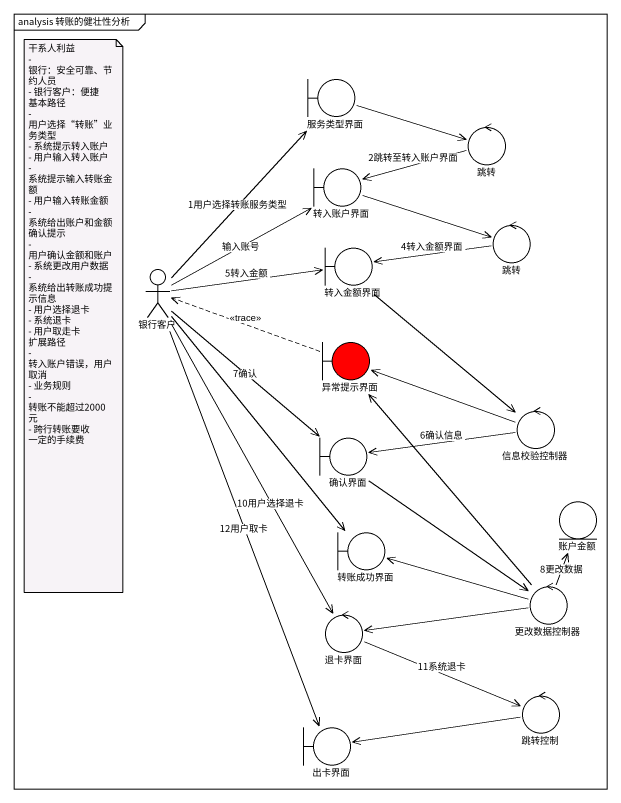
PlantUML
@startuml
mainframe analysis 转账的健壮性分析
boundary 服务类型界面
control 跳转
boundary 转入账户界面
control "跳转" as 跳转_2
actor 银行客户
boundary 转入金额界面
boundary 异常提示界面 #FF0000
control 信息校验控制器
boundary 确认界面
entity 账户金额
boundary 转账成功界面
control 退卡界面
control 更改数据控制器
control 跳转控制
boundary 出卡界面
服务类型界面 -right-> 跳转
跳转 -left-> 转入账户界面 : 2跳转至转入账户界面
转入账户界面 -right-> 跳转_2
跳转_2 -left-> 转入金额界面 : 4转入金额界面
银行客户 -up-> 服务类型界面 : 1用户选择转账服务类型
银行客户 -up-> 转入账户界面 : 输入账号
银行客户 -right-> 转入金额界面 : 5转入金额
银行客户 --> 确认界面 : 7确认
银行客户 --> 转账成功界面
银行客户 --> 退卡界面 : 10用户选择退卡
银行客户 --> 出卡界面 : 12用户取卡
转入金额界面 --> 信息校验控制器
异常提示界面 .left.> 银行客户 : <<trace>>
信息校验控制器 -left-> 异常提示界面
信息校验控制器 -left-> 确认界面 : 6确认信息
确认界面 --> 更改数据控制器
退卡界面 -right-> 跳转控制 : 11系统退卡
更改数据控制器 -up-> 异常提示界面
更改数据控制器 -up-> 账户金额 : 8更改数据
更改数据控制器 -left-> 转账成功界面
更改数据控制器 -left-> 退卡界面
跳转控制 -left-> 出卡界面
note as N1
  干系人利益
  - 银行：安全可靠、节约人员
  - 银行客户：便捷
  基本路径
  - 用户选择“转账”业务类型
  - 系统提示转入账户
  - 用户输入转入账户
  - 系统提示输入转账金额
  - 用户输入转账金额
  - 系统给出账户和金额确认提示
  - 用户确认金额和账户
  - 系统更改用户数据
  - 系统给出转账成功提示信息
  - 用户选择退卡
  - 系统退卡
  - 用户取走卡
  扩展路径
  - 转入账户错误，用户取消
  - 业务规则
  - 转账不能超过2000元
  - 跨行转账要收 一定的手续费
end note
@enduml
